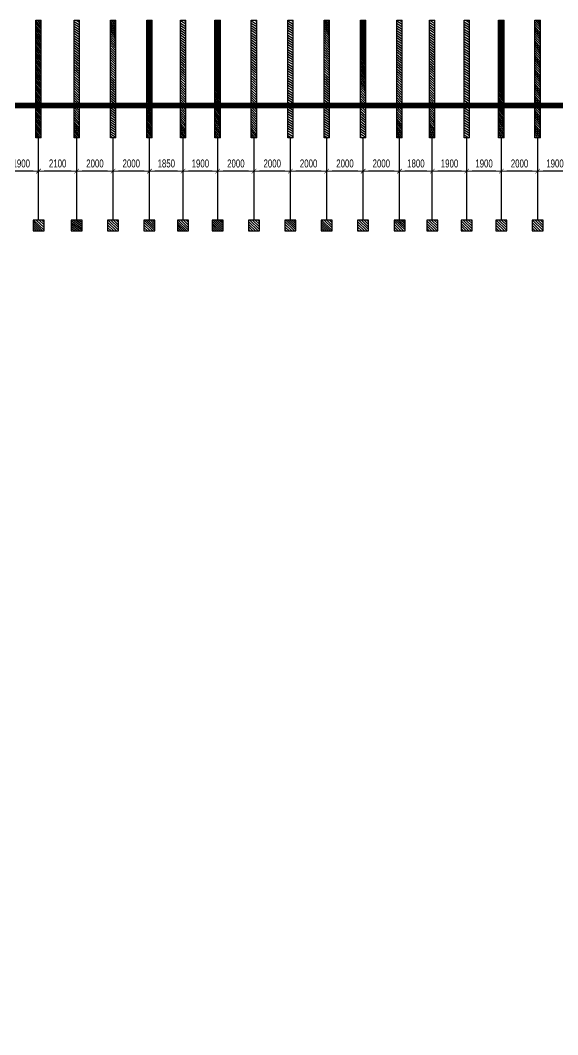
# Model space of a CAD drawing. Header units: millimetres. Extents: x -10588 to 227988, y -10588 to 100488.
# Drawn here: x 19145 to 48700, y 44698 to 100488 of the extents above; entities that cross this region are included whole.
import ezdxf

# ---------------------------------------------------------------- set-up
doc = ezdxf.new("R2010")
doc.units = ezdxf.units.MM
doc.linetypes.add('X-SITE$0$ACAD_ISO05W100', pattern=[33, 24, -3, 0, -3, 0, -3])
doc.layers.get('0').update_dxf_attribs({"lineweight": 20})
doc.layers.get('Defpoints').update_dxf_attribs({"color": 151, "lineweight": 9})
for name, color, linetype, lineweight in [('@@hatch - giaothong', 253, 'Continuous', 9), ('Landscape$0$A-HATCH', 252, 'Continuous', 18), ('NDC_S_DIM', 1, 'Continuous', 15)]:
    doc.layers.add(name, color=color, linetype=linetype, lineweight=lineweight)
doc.layers.add('A-SYM', color=7, linetype='Continuous')
doc.layers.add('X-SITE$0$A-SITE', color=2, linetype='X-SITE$0$ACAD_ISO05W100')
doc.styles.add('NDC_DIM', font='', dxfattribs={"width": 0.75})
doc.styles.get('NDC_DIM').set_extended_font_data('Dotum')
doc.dimstyles.new('NDC_dim_200', dxfattribs={"dimscale": 200, "dimtxt": 2.2, "dimasz": 1.5, "dimexe": 1.5, "dimexo": 2.5, "dimgap": 1, "dimtad": 1, "dimdec": 0, "dimzin": 0, "dimdsep": 46, "dimtxsty": 'NDC_DIM', "dimblk": 'DIMMARK', "dimcen": 0.09, "dimdle": 1.2, "dimclrd": 1, "dimclre": 1, "dimclrt": 3, "dimadec": 0, "dimazin": 0, "dimtfac": 1, "dimtdec": 0, "dimtix": 1, "dimtofl": 0, "dimtmove": 0, "dimatfit": 3, "dimfxl": 6, "dimfxlon": 1, "dimtolj": 1, "dimtzin": 0, "dimarcsym": 0})

# ---------------------------------------------------------------- blocks, each defined once
blk = doc.blocks.new('X-SITE')
at = {"layer": 'X-SITE$0$A-SITE', "const_width": 300}
blk.add_lwpolyline([(263891.6972274575, 94374.2868733796), (233890.9167651925, 124374.1597342881), (41048.81672237301, 124371.2061076554), (41031.4772981205, 26050.13213352286), (263893.9970330987, 26073.53728202902)], close=True, dxfattribs=at)
blk = doc.blocks.new('Neo_Samwoo')
at = {"layer": '@@hatch - giaothong', "lineweight": -3, "transparency": 33554559}
h = blk.add_hatch(dxfattribs=at)
h.set_pattern_fill('ANSI31', color=3, scale=750.0000000000002, angle=90.00000000000001)
h.set_pattern_definition([(135, (1742590341.413357, -434066229.3020579), (-66.29126073623884, -66.29126073623887), [])])
h.paths.add_polyline_path([(-302.44442273397, 0), (-302.44442273397, -584.009388985578), (302.44442273397, -584.009388985578), (302.44442273397, 0)])
h.paths.add_polyline_path([(150.0000001396984, 10987.54396887041), (-150.0000001396984, 10987.54396887041), (-150.0000001396984, 4527.282461116556), (150.0000001396984, 4527.282461116556)])
at = {"layer": 'Landscape$0$A-HATCH', "color": 1, "lineweight": -3}
for p, q in [((-150.0000001396984, 4527.282461116556), (-150.0000001396984, 10987.54396887041)), ((-150.0000001396984, 10987.54396887041), (150.0000001396984, 10987.54396887041)), ((150.0000001396984, 4527.282461116556), (150.0000001396984, 10987.54396887041)), ((150.0000001396984, 4527.282461116556), (-150.0000001396984, 4527.282461116556)), ((0, 0), (3.492459654808044e-07, 4527.282461116556)), ((302.44442273397, 0), (-302.44442273397, 0)), ((-302.44442273397, 0), (-302.44442273397, -584.009388985578)), ((302.44442273397, -584.009388985578), (302.44442273397, 0)), ((-302.44442273397, -584.009388985578), (302.44442273397, -584.009388985578))]:
    blk.add_line(p, q, dxfattribs=at)
blk = doc.blocks.new('DIMMARK')
at = {"layer": 'NDC_S_DIM', "color": 1}
blk.add_line((-1.5, 0), (1, 0), dxfattribs=at)
at = {"layer": 'NDC_S_DIM', "color": 2, "const_width": 0.1}
blk.add_lwpolyline([(-0.4242640687119285, -0.4242640687119285), (0.4242640687119285, 0.4242640687119285)], dxfattribs=at)
blk = doc.blocks.new('*D2983')
at = {"layer": 'Defpoints', "color": 0, "transparency": 16777216}
for p in [(47600.00000079045, 92190.67635541197), (47600.00000079045, 91214.13871782507), (49500.00000080932, 91458.82220038454)]:
    blk.add_point(p, dxfattribs=at)
at = {"layer": 'NDC_S_DIM', "color": 1, "lineweight": -2, "transparency": 16777216}
for p, q in [((47600.00000079045, 91714.13871782507), (47600.00000079045, 92490.67635541197)), ((49200.00000080932, 92190.67635541197), (47900.00000079045, 92190.67635541197)), ((49500.00000080932, 91958.82220038454), (49500.00000080932, 92490.67635541197))]:
    blk.add_line(p, q, dxfattribs=at)
at = {"layer": 'NDC_S_DIM', "color": 1, "lineweight": -2, "transparency": 16777216, "xscale": 300, "yscale": 300, "zscale": 300, "rotation": 180}
blk.add_blockref('DIMMARK', (47600.00000079045, 92190.67635541197), dxfattribs=at)
at = {"layer": 'NDC_S_DIM', "color": 1, "lineweight": -2, "transparency": 16777216, "xscale": 300, "yscale": 300, "zscale": 300}
blk.add_blockref('DIMMARK', (49500.00000080932, 92190.67635541197), dxfattribs=at)
at = {"layer": 'NDC_S_DIM', "color": 3, "transparency": 16777216, "insert": (48550.00000079988, 92610.67635541197), "char_height": 440.0000000000001, "attachment_point": 5, "style": 'NDC_DIM'}
blk.add_mtext('\\A1;1900', dxfattribs=at)
blk = doc.blocks.new('*D2984')
at = {"layer": 'Defpoints', "color": 0, "transparency": 16777216}
for p in [(45600.00000079045, 92190.67635541197), (45600.00000079045, 91214.13871782507), (47600.00000079045, 91214.13871782507)]:
    blk.add_point(p, dxfattribs=at)
at = {"layer": 'NDC_S_DIM', "color": 1, "lineweight": -2, "transparency": 16777216}
for p, q in [((45600.00000079045, 91714.13871782507), (45600.00000079045, 92490.67635541197)), ((47300.00000079045, 92190.67635541197), (45900.00000079045, 92190.67635541197)), ((47600.00000079045, 91714.13871782507), (47600.00000079045, 92490.67635541197))]:
    blk.add_line(p, q, dxfattribs=at)
at = {"layer": 'NDC_S_DIM', "color": 1, "lineweight": -2, "transparency": 16777216, "xscale": 300, "yscale": 300, "zscale": 300, "rotation": 180}
blk.add_blockref('DIMMARK', (45600.00000079045, 92190.67635541197), dxfattribs=at)
at = {"layer": 'NDC_S_DIM', "color": 1, "lineweight": -2, "transparency": 16777216, "xscale": 300, "yscale": 300, "zscale": 300}
blk.add_blockref('DIMMARK', (47600.00000079045, 92190.67635541197), dxfattribs=at)
at = {"layer": 'NDC_S_DIM', "color": 3, "transparency": 16777216, "insert": (46600.00000079045, 92610.67635541197), "char_height": 440.0000000000001, "attachment_point": 5, "style": 'NDC_DIM'}
blk.add_mtext('\\A1;2000', dxfattribs=at)
blk = doc.blocks.new('*D2985')
at = {"layer": 'Defpoints', "color": 0, "transparency": 16777216}
for p in [(43700.00000079023, 92190.67635541197), (43700.00000079023, 91214.13871797165), (45600.00000079045, 91214.13871782507)]:
    blk.add_point(p, dxfattribs=at)
at = {"layer": 'NDC_S_DIM', "color": 1, "lineweight": -2, "transparency": 16777216}
for p, q in [((43700.00000079023, 91714.13871797165), (43700.00000079023, 92490.67635541197)), ((45300.00000079045, 92190.67635541197), (44000.00000079023, 92190.67635541197)), ((45600.00000079045, 91714.13871782507), (45600.00000079045, 92490.67635541197))]:
    blk.add_line(p, q, dxfattribs=at)
at = {"layer": 'NDC_S_DIM', "color": 1, "lineweight": -2, "transparency": 16777216, "xscale": 300, "yscale": 300, "zscale": 300, "rotation": 180}
blk.add_blockref('DIMMARK', (43700.00000079023, 92190.67635541197), dxfattribs=at)
at = {"layer": 'NDC_S_DIM', "color": 1, "lineweight": -2, "transparency": 16777216, "xscale": 300, "yscale": 300, "zscale": 300}
blk.add_blockref('DIMMARK', (45600.00000079045, 92190.67635541197), dxfattribs=at)
at = {"layer": 'NDC_S_DIM', "color": 3, "transparency": 16777216, "insert": (44650.00000079034, 92610.67635541197), "char_height": 440.0000000000001, "attachment_point": 5, "style": 'NDC_DIM'}
blk.add_mtext('\\A1;1900', dxfattribs=at)
blk = doc.blocks.new('*D2986')
at = {"layer": 'Defpoints', "color": 0, "transparency": 16777216}
for p in [(41800.00000079045, 92190.67635541197), (41800.00000079045, 91214.13871797165), (43700.00000079023, 91214.13871797165)]:
    blk.add_point(p, dxfattribs=at)
at = {"layer": 'NDC_S_DIM', "color": 1, "lineweight": -2, "transparency": 16777216}
for p, q in [((41800.00000079045, 91714.13871797165), (41800.00000079045, 92490.67635541197)), ((43400.00000079023, 92190.67635541197), (42100.00000079045, 92190.67635541197)), ((43700.00000079023, 91714.13871797165), (43700.00000079023, 92490.67635541197))]:
    blk.add_line(p, q, dxfattribs=at)
at = {"layer": 'NDC_S_DIM', "color": 1, "lineweight": -2, "transparency": 16777216, "xscale": 300, "yscale": 300, "zscale": 300, "rotation": 180}
blk.add_blockref('DIMMARK', (41800.00000079045, 92190.67635541197), dxfattribs=at)
at = {"layer": 'NDC_S_DIM', "color": 1, "lineweight": -2, "transparency": 16777216, "xscale": 300, "yscale": 300, "zscale": 300}
blk.add_blockref('DIMMARK', (43700.00000079023, 92190.67635541197), dxfattribs=at)
at = {"layer": 'NDC_S_DIM', "color": 3, "transparency": 16777216, "insert": (42750.00000079034, 92610.67635541197), "char_height": 440.0000000000001, "attachment_point": 5, "style": 'NDC_DIM'}
blk.add_mtext('\\A1;1900', dxfattribs=at)
blk = doc.blocks.new('*D2987')
at = {"layer": 'Defpoints', "color": 0, "transparency": 16777216}
for p in [(40000.00000076782, 92190.67635541197), (41800.00000079045, 91214.13871797165), (40000.00000076782, 90920.90705752849)]:
    blk.add_point(p, dxfattribs=at)
at = {"layer": 'NDC_S_DIM', "color": 1, "lineweight": -2, "transparency": 16777216}
for p, q in [((40000.00000076782, 91420.90705752849), (40000.00000076782, 92490.67635541197)), ((41500.00000079045, 92190.67635541197), (40300.00000076782, 92190.67635541197)), ((41800.00000079045, 91714.13871797165), (41800.00000079045, 92490.67635541197))]:
    blk.add_line(p, q, dxfattribs=at)
at = {"layer": 'NDC_S_DIM', "color": 1, "lineweight": -2, "transparency": 16777216, "xscale": 300, "yscale": 300, "zscale": 300, "rotation": 180}
blk.add_blockref('DIMMARK', (40000.00000076782, 92190.67635541197), dxfattribs=at)
at = {"layer": 'NDC_S_DIM', "color": 1, "lineweight": -2, "transparency": 16777216, "xscale": 300, "yscale": 300, "zscale": 300}
blk.add_blockref('DIMMARK', (41800.00000079045, 92190.67635541197), dxfattribs=at)
at = {"layer": 'NDC_S_DIM', "color": 3, "transparency": 16777216, "insert": (40900.00000077914, 92610.67635541197), "char_height": 440.0000000000001, "attachment_point": 5, "style": 'NDC_DIM'}
blk.add_mtext('\\A1;1800', dxfattribs=at)
blk = doc.blocks.new('*D2988')
at = {"layer": 'Defpoints', "color": 0, "transparency": 16777216}
for p in [(38000.00000076782, 92190.67635541197), (38000.00000076782, 90920.90705768278), (40000.00000076782, 90920.90705752849)]:
    blk.add_point(p, dxfattribs=at)
at = {"layer": 'NDC_S_DIM', "color": 1, "lineweight": -2, "transparency": 16777216}
for p, q in [((38000.00000076782, 91420.90705768278), (38000.00000076782, 92490.67635541197)), ((39700.00000076782, 92190.67635541197), (38300.00000076782, 92190.67635541197)), ((40000.00000076782, 91420.90705752849), (40000.00000076782, 92490.67635541197))]:
    blk.add_line(p, q, dxfattribs=at)
at = {"layer": 'NDC_S_DIM', "color": 1, "lineweight": -2, "transparency": 16777216, "xscale": 300, "yscale": 300, "zscale": 300, "rotation": 180}
blk.add_blockref('DIMMARK', (38000.00000076782, 92190.67635541197), dxfattribs=at)
at = {"layer": 'NDC_S_DIM', "color": 1, "lineweight": -2, "transparency": 16777216, "xscale": 300, "yscale": 300, "zscale": 300}
blk.add_blockref('DIMMARK', (40000.00000076782, 92190.67635541197), dxfattribs=at)
at = {"layer": 'NDC_S_DIM', "color": 3, "transparency": 16777216, "insert": (39000.00000076782, 92610.67635541197), "char_height": 440.0000000000001, "attachment_point": 5, "style": 'NDC_DIM'}
blk.add_mtext('\\A1;2000', dxfattribs=at)
blk = doc.blocks.new('*D2989')
at = {"layer": 'Defpoints', "color": 0, "transparency": 16777216}
for p in [(36000.00000076788, 92190.67635541197), (36000.00000076788, 90920.90705783706), (38000.00000076782, 90920.90705768278)]:
    blk.add_point(p, dxfattribs=at)
at = {"layer": 'NDC_S_DIM', "color": 1, "lineweight": -2, "transparency": 16777216}
for p, q in [((36000.00000076788, 91420.90705783706), (36000.00000076788, 92490.67635541197)), ((37700.00000076782, 92190.67635541197), (36300.00000076788, 92190.67635541197)), ((38000.00000076782, 91420.90705768278), (38000.00000076782, 92490.67635541197))]:
    blk.add_line(p, q, dxfattribs=at)
at = {"layer": 'NDC_S_DIM', "color": 1, "lineweight": -2, "transparency": 16777216, "xscale": 300, "yscale": 300, "zscale": 300, "rotation": 180}
blk.add_blockref('DIMMARK', (36000.00000076788, 92190.67635541197), dxfattribs=at)
at = {"layer": 'NDC_S_DIM', "color": 1, "lineweight": -2, "transparency": 16777216, "xscale": 300, "yscale": 300, "zscale": 300}
blk.add_blockref('DIMMARK', (38000.00000076782, 92190.67635541197), dxfattribs=at)
at = {"layer": 'NDC_S_DIM', "color": 3, "transparency": 16777216, "insert": (37000.00000076785, 92610.67635541197), "char_height": 440.0000000000001, "attachment_point": 5, "style": 'NDC_DIM'}
blk.add_mtext('\\A1;2000', dxfattribs=at)
blk = doc.blocks.new('*D2990')
at = {"layer": 'Defpoints', "color": 0, "transparency": 16777216}
for p in [(34000.00000076788, 92190.67635541197), (34000.00000076788, 90920.90705799134), (36000.00000076788, 90920.90705783706)]:
    blk.add_point(p, dxfattribs=at)
at = {"layer": 'NDC_S_DIM', "color": 1, "lineweight": -2, "transparency": 16777216}
for p, q in [((34000.00000076788, 91420.90705799134), (34000.00000076788, 92490.67635541197)), ((35700.00000076788, 92190.67635541197), (34300.00000076788, 92190.67635541197)), ((36000.00000076788, 91420.90705783706), (36000.00000076788, 92490.67635541197))]:
    blk.add_line(p, q, dxfattribs=at)
at = {"layer": 'NDC_S_DIM', "color": 1, "lineweight": -2, "transparency": 16777216, "xscale": 300, "yscale": 300, "zscale": 300, "rotation": 180}
blk.add_blockref('DIMMARK', (34000.00000076788, 92190.67635541197), dxfattribs=at)
at = {"layer": 'NDC_S_DIM', "color": 1, "lineweight": -2, "transparency": 16777216, "xscale": 300, "yscale": 300, "zscale": 300}
blk.add_blockref('DIMMARK', (36000.00000076788, 92190.67635541197), dxfattribs=at)
at = {"layer": 'NDC_S_DIM', "color": 3, "transparency": 16777216, "insert": (35000.00000076788, 92610.67635541197), "char_height": 440.0000000000001, "attachment_point": 5, "style": 'NDC_DIM'}
blk.add_mtext('\\A1;2000', dxfattribs=at)
blk = doc.blocks.new('*D2991')
at = {"layer": 'Defpoints', "color": 0, "transparency": 16777216}
for p in [(32000.00000076782, 92190.67635541197), (32000.00000076782, 90920.90705814563), (34000.00000076788, 90920.90705799134)]:
    blk.add_point(p, dxfattribs=at)
at = {"layer": 'NDC_S_DIM', "color": 1, "lineweight": -2, "transparency": 16777216}
for p, q in [((32000.00000076782, 91420.90705814563), (32000.00000076782, 92490.67635541197)), ((33700.00000076788, 92190.67635541197), (32300.00000076782, 92190.67635541197)), ((34000.00000076788, 91420.90705799134), (34000.00000076788, 92490.67635541197))]:
    blk.add_line(p, q, dxfattribs=at)
at = {"layer": 'NDC_S_DIM', "color": 1, "lineweight": -2, "transparency": 16777216, "xscale": 300, "yscale": 300, "zscale": 300, "rotation": 180}
blk.add_blockref('DIMMARK', (32000.00000076782, 92190.67635541197), dxfattribs=at)
at = {"layer": 'NDC_S_DIM', "color": 1, "lineweight": -2, "transparency": 16777216, "xscale": 300, "yscale": 300, "zscale": 300}
blk.add_blockref('DIMMARK', (34000.00000076788, 92190.67635541197), dxfattribs=at)
at = {"layer": 'NDC_S_DIM', "color": 3, "transparency": 16777216, "insert": (33000.00000076785, 92610.67635541197), "char_height": 440.0000000000001, "attachment_point": 5, "style": 'NDC_DIM'}
blk.add_mtext('\\A1;2000', dxfattribs=at)
blk = doc.blocks.new('*D2992')
at = {"layer": 'Defpoints', "color": 0, "transparency": 16777216}
for p in [(30000.00000076782, 92190.67635541197), (30000.00000076782, 90920.90705829993), (32000.00000076782, 90920.90705814563)]:
    blk.add_point(p, dxfattribs=at)
at = {"layer": 'NDC_S_DIM', "color": 1, "lineweight": -2, "transparency": 16777216}
for p, q in [((30000.00000076782, 91420.90705829993), (30000.00000076782, 92490.67635541197)), ((31700.00000076782, 92190.67635541197), (30300.00000076782, 92190.67635541197)), ((32000.00000076782, 91420.90705814563), (32000.00000076782, 92490.67635541197))]:
    blk.add_line(p, q, dxfattribs=at)
at = {"layer": 'NDC_S_DIM', "color": 1, "lineweight": -2, "transparency": 16777216, "xscale": 300, "yscale": 300, "zscale": 300, "rotation": 180}
blk.add_blockref('DIMMARK', (30000.00000076782, 92190.67635541197), dxfattribs=at)
at = {"layer": 'NDC_S_DIM', "color": 1, "lineweight": -2, "transparency": 16777216, "xscale": 300, "yscale": 300, "zscale": 300}
blk.add_blockref('DIMMARK', (32000.00000076782, 92190.67635541197), dxfattribs=at)
at = {"layer": 'NDC_S_DIM', "color": 3, "transparency": 16777216, "insert": (31000.00000076782, 92610.67635541197), "char_height": 440.0000000000001, "attachment_point": 5, "style": 'NDC_DIM'}
blk.add_mtext('\\A1;2000', dxfattribs=at)
blk = doc.blocks.new('*D2993')
at = {"layer": 'Defpoints', "color": 0, "transparency": 16777216}
for p in [(28100.00000076783, 92190.67635541197), (28100.00000076783, 90920.9070584465), (30000.00000076782, 90920.90705829993)]:
    blk.add_point(p, dxfattribs=at)
at = {"layer": 'NDC_S_DIM', "color": 1, "lineweight": -2, "transparency": 16777216}
for p, q in [((28100.00000076783, 91420.9070584465), (28100.00000076783, 92490.67635541197)), ((29700.00000076782, 92190.67635541197), (28400.00000076783, 92190.67635541197)), ((30000.00000076782, 91420.90705829993), (30000.00000076782, 92490.67635541197))]:
    blk.add_line(p, q, dxfattribs=at)
at = {"layer": 'NDC_S_DIM', "color": 1, "lineweight": -2, "transparency": 16777216, "xscale": 300, "yscale": 300, "zscale": 300, "rotation": 180}
blk.add_blockref('DIMMARK', (28100.00000076783, 92190.67635541197), dxfattribs=at)
at = {"layer": 'NDC_S_DIM', "color": 1, "lineweight": -2, "transparency": 16777216, "xscale": 300, "yscale": 300, "zscale": 300}
blk.add_blockref('DIMMARK', (30000.00000076782, 92190.67635541197), dxfattribs=at)
at = {"layer": 'NDC_S_DIM', "color": 3, "transparency": 16777216, "insert": (29050.00000076782, 92610.67635541197), "char_height": 440.0000000000001, "attachment_point": 5, "style": 'NDC_DIM'}
blk.add_mtext('\\A1;1900', dxfattribs=at)
blk = doc.blocks.new('*D2994')
at = {"layer": 'Defpoints', "color": 0, "transparency": 16777216}
for p in [(26250.00000076788, 92190.67635541197), (26250.00000076788, 90920.90705858919), (28100.00000076783, 90920.9070584465)]:
    blk.add_point(p, dxfattribs=at)
at = {"layer": 'NDC_S_DIM', "color": 1, "lineweight": -2, "transparency": 16777216}
for p, q in [((26250.00000076788, 91420.90705858919), (26250.00000076788, 92490.67635541197)), ((27800.00000076783, 92190.67635541197), (26550.00000076788, 92190.67635541197)), ((28100.00000076783, 91420.9070584465), (28100.00000076783, 92490.67635541197))]:
    blk.add_line(p, q, dxfattribs=at)
at = {"layer": 'NDC_S_DIM', "color": 1, "lineweight": -2, "transparency": 16777216, "xscale": 300, "yscale": 300, "zscale": 300, "rotation": 180}
blk.add_blockref('DIMMARK', (26250.00000076788, 92190.67635541197), dxfattribs=at)
at = {"layer": 'NDC_S_DIM', "color": 1, "lineweight": -2, "transparency": 16777216, "xscale": 300, "yscale": 300, "zscale": 300}
blk.add_blockref('DIMMARK', (28100.00000076783, 92190.67635541197), dxfattribs=at)
at = {"layer": 'NDC_S_DIM', "color": 3, "transparency": 16777216, "insert": (27175.00000076785, 92610.67635541197), "char_height": 440.0000000000001, "attachment_point": 5, "style": 'NDC_DIM'}
blk.add_mtext('\\A1;1850', dxfattribs=at)
blk = doc.blocks.new('*D2995')
at = {"layer": 'Defpoints', "color": 0, "transparency": 16777216}
for p in [(24250.00000076788, 92190.67635541197), (24250.00000076788, 90920.9070587435), (26250.00000076788, 90920.90705858919)]:
    blk.add_point(p, dxfattribs=at)
at = {"layer": 'NDC_S_DIM', "color": 1, "lineweight": -2, "transparency": 16777216}
for p, q in [((24250.00000076788, 91420.9070587435), (24250.00000076788, 92490.67635541197)), ((25950.00000076788, 92190.67635541197), (24550.00000076788, 92190.67635541197)), ((26250.00000076788, 91420.90705858919), (26250.00000076788, 92490.67635541197))]:
    blk.add_line(p, q, dxfattribs=at)
at = {"layer": 'NDC_S_DIM', "color": 1, "lineweight": -2, "transparency": 16777216, "xscale": 300, "yscale": 300, "zscale": 300, "rotation": 180}
blk.add_blockref('DIMMARK', (24250.00000076788, 92190.67635541197), dxfattribs=at)
at = {"layer": 'NDC_S_DIM', "color": 1, "lineweight": -2, "transparency": 16777216, "xscale": 300, "yscale": 300, "zscale": 300}
blk.add_blockref('DIMMARK', (26250.00000076788, 92190.67635541197), dxfattribs=at)
at = {"layer": 'NDC_S_DIM', "color": 3, "transparency": 16777216, "insert": (25250.00000076788, 92610.67635541197), "char_height": 440.0000000000001, "attachment_point": 5, "style": 'NDC_DIM'}
blk.add_mtext('\\A1;2000', dxfattribs=at)
blk = doc.blocks.new('*D2996')
at = {"layer": 'Defpoints', "color": 0, "transparency": 16777216}
for p in [(22250.00000076788, 92190.67635541197), (22250.00000076788, 90920.90705889778), (24250.00000076788, 90920.9070587435)]:
    blk.add_point(p, dxfattribs=at)
at = {"layer": 'NDC_S_DIM', "color": 1, "lineweight": -2, "transparency": 16777216}
for p, q in [((22250.00000076788, 91420.90705889778), (22250.00000076788, 92490.67635541197)), ((23950.00000076788, 92190.67635541197), (22550.00000076788, 92190.67635541197)), ((24250.00000076788, 91420.9070587435), (24250.00000076788, 92490.67635541197))]:
    blk.add_line(p, q, dxfattribs=at)
at = {"layer": 'NDC_S_DIM', "color": 1, "lineweight": -2, "transparency": 16777216, "xscale": 300, "yscale": 300, "zscale": 300, "rotation": 180}
blk.add_blockref('DIMMARK', (22250.00000076788, 92190.67635541197), dxfattribs=at)
at = {"layer": 'NDC_S_DIM', "color": 1, "lineweight": -2, "transparency": 16777216, "xscale": 300, "yscale": 300, "zscale": 300}
blk.add_blockref('DIMMARK', (24250.00000076788, 92190.67635541197), dxfattribs=at)
at = {"layer": 'NDC_S_DIM', "color": 3, "transparency": 16777216, "insert": (23250.00000076788, 92610.67635541197), "char_height": 440.0000000000001, "attachment_point": 5, "style": 'NDC_DIM'}
blk.add_mtext('\\A1;2000', dxfattribs=at)
blk = doc.blocks.new('*D2997')
at = {"layer": 'Defpoints', "color": 0, "transparency": 16777216}
for p in [(20150.00000076788, 92190.67635541197), (20150.00000076788, 90920.9070590598), (22250.00000076788, 90920.90705889778)]:
    blk.add_point(p, dxfattribs=at)
at = {"layer": 'NDC_S_DIM', "color": 1, "lineweight": -2, "transparency": 16777216}
for p, q in [((20150.00000076788, 91420.9070590598), (20150.00000076788, 92490.67635541197)), ((21950.00000076788, 92190.67635541197), (20450.00000076788, 92190.67635541197)), ((22250.00000076788, 91420.90705889778), (22250.00000076788, 92490.67635541197))]:
    blk.add_line(p, q, dxfattribs=at)
at = {"layer": 'NDC_S_DIM', "color": 1, "lineweight": -2, "transparency": 16777216, "xscale": 300, "yscale": 300, "zscale": 300, "rotation": 180}
blk.add_blockref('DIMMARK', (20150.00000076788, 92190.67635541197), dxfattribs=at)
at = {"layer": 'NDC_S_DIM', "color": 1, "lineweight": -2, "transparency": 16777216, "xscale": 300, "yscale": 300, "zscale": 300}
blk.add_blockref('DIMMARK', (22250.00000076788, 92190.67635541197), dxfattribs=at)
at = {"layer": 'NDC_S_DIM', "color": 3, "transparency": 16777216, "insert": (21200.00000076788, 92610.67635541197), "char_height": 440.0000000000001, "attachment_point": 5, "style": 'NDC_DIM'}
blk.add_mtext('\\A1;2100', dxfattribs=at)
blk = doc.blocks.new('*D2998')
at = {"layer": 'Defpoints', "color": 0, "transparency": 16777216}
for p in [(18250.00000076782, 92190.67635541197), (18250.00000076782, 90920.90705920637), (20150.00000076788, 90920.9070590598)]:
    blk.add_point(p, dxfattribs=at)
at = {"layer": 'NDC_S_DIM', "color": 1, "lineweight": -2, "transparency": 16777216}
for p, q in [((18250.00000076782, 91420.90705920637), (18250.00000076782, 92490.67635541197)), ((19850.00000076788, 92190.67635541197), (18550.00000076782, 92190.67635541197)), ((20150.00000076788, 91420.9070590598), (20150.00000076788, 92490.67635541197))]:
    blk.add_line(p, q, dxfattribs=at)
at = {"layer": 'NDC_S_DIM', "color": 1, "lineweight": -2, "transparency": 16777216, "xscale": 300, "yscale": 300, "zscale": 300, "rotation": 180}
blk.add_blockref('DIMMARK', (18250.00000076782, 92190.67635541197), dxfattribs=at)
at = {"layer": 'NDC_S_DIM', "color": 1, "lineweight": -2, "transparency": 16777216, "xscale": 300, "yscale": 300, "zscale": 300}
blk.add_blockref('DIMMARK', (20150.00000076788, 92190.67635541197), dxfattribs=at)
at = {"layer": 'NDC_S_DIM', "color": 3, "transparency": 16777216, "insert": (19200.00000076785, 92610.67635541197), "char_height": 440.0000000000001, "attachment_point": 5, "style": 'NDC_DIM'}
blk.add_mtext('\\A1;1900', dxfattribs=at)

msp = doc.modelspace()

# ---------------------------------------------------------------- block references
msp.add_blockref('X-SITE', (-43848.81672237068, -28571.20610765414))
at = {"layer": 'A-SYM'}
for p in [(20150.00000065821, 89499.99999645325), (22250.00000065821, 89499.99999645325), (24250.00000065821, 89499.99999645325), (26250.00000065821, 89499.99999645325), (28100.00000065821, 89499.99999645325), (30000.00000065821, 89499.99999645325), (32000.00000065821, 89499.99999645325), (34000.00000065821, 89499.99999645325), (36000.00000065821, 89499.99999645325), (38000.00000065821, 89499.99999645325), (40000.00000065821, 89499.99999645325), (41800.00000065821, 89499.99999645325), (43700.00000065821, 89499.99999645325), (45600.00000065821, 89499.99999645325), (47600.00000065821, 89499.99999645325)]:
    msp.add_blockref('Neo_Samwoo', p, dxfattribs=at)

# ---------------------------------------------------------------- dimensions: what is measured, and where the dimension line sits
at = {"layer": 'NDC_S_DIM'}
for base, p1, p2, picture, middle in [((18250.00000076782, 92190.67635541197), (20150.00000076788, 90920.9070590598), (18250.00000076782, 90920.90705920637), '*D2998', (19200.00000076785, 92610.67635541197)), ((20150.00000076788, 92190.67635541197), (22250.00000076788, 90920.90705889778), (20150.00000076788, 90920.9070590598), '*D2997', (21200.00000076788, 92610.67635541197)), ((22250.00000076788, 92190.67635541197), (24250.00000076788, 90920.9070587435), (22250.00000076788, 90920.90705889778), '*D2996', (23250.00000076788, 92610.67635541197)), ((24250.00000076788, 92190.67635541197), (26250.00000076788, 90920.90705858919), (24250.00000076788, 90920.9070587435), '*D2995', (25250.00000076788, 92610.67635541197)), ((26250.00000076788, 92190.67635541197), (28100.00000076783, 90920.9070584465), (26250.00000076788, 90920.90705858919), '*D2994', (27175.00000076785, 92610.67635541197)), ((28100.00000076783, 92190.67635541197), (30000.00000076782, 90920.90705829993), (28100.00000076783, 90920.9070584465), '*D2993', (29050.00000076782, 92610.67635541197)), ((30000.00000076782, 92190.67635541197), (32000.00000076782, 90920.90705814563), (30000.00000076782, 90920.90705829993), '*D2992', (31000.00000076782, 92610.67635541197)), ((32000.00000076782, 92190.67635541197), (34000.00000076788, 90920.90705799134), (32000.00000076782, 90920.90705814563), '*D2991', (33000.00000076785, 92610.67635541197)), ((34000.00000076788, 92190.67635541197), (36000.00000076788, 90920.90705783706), (34000.00000076788, 90920.90705799134), '*D2990', (35000.00000076788, 92610.67635541197)), ((36000.00000076788, 92190.67635541197), (38000.00000076782, 90920.90705768278), (36000.00000076788, 90920.90705783706), '*D2989', (37000.00000076785, 92610.67635541197)), ((38000.00000076782, 92190.67635541197), (40000.00000076782, 90920.90705752849), (38000.00000076782, 90920.90705768278), '*D2988', (39000.00000076782, 92610.67635541197)), ((40000.00000076782, 92190.67635541197), (41800.00000079045, 91214.13871797165), (40000.00000076782, 90920.90705752849), '*D2987', (40900.00000077914, 92610.67635541197)), ((41800.00000079045, 92190.67635541197), (43700.00000079023, 91214.13871797165), (41800.00000079045, 91214.13871797165), '*D2986', (42750.00000079034, 92610.67635541197)), ((43700.00000079023, 92190.67635541197), (45600.00000079045, 91214.13871782507), (43700.00000079023, 91214.13871797165), '*D2985', (44650.00000079034, 92610.67635541197)), ((45600.00000079045, 92190.67635541197), (47600.00000079045, 91214.13871782507), (45600.00000079045, 91214.13871782507), '*D2984', (46600.00000079045, 92610.67635541197)), ((47600.00000079045, 92190.67635541197), (49500.00000080932, 91458.82220038454), (47600.00000079045, 91214.13871782507), '*D2983', (48550.00000079988, 92610.67635541197))]:
    dim = msp.add_linear_dim(base=base, p1=p1, p2=p2, dimstyle='NDC_dim_200', override={"dimtmove": 1}, dxfattribs=at)
    dim.commit()
    dim.dimension.update_dxf_attribs({"geometry": picture, "text_midpoint": middle})

doc.saveas('drawing.dxf')
